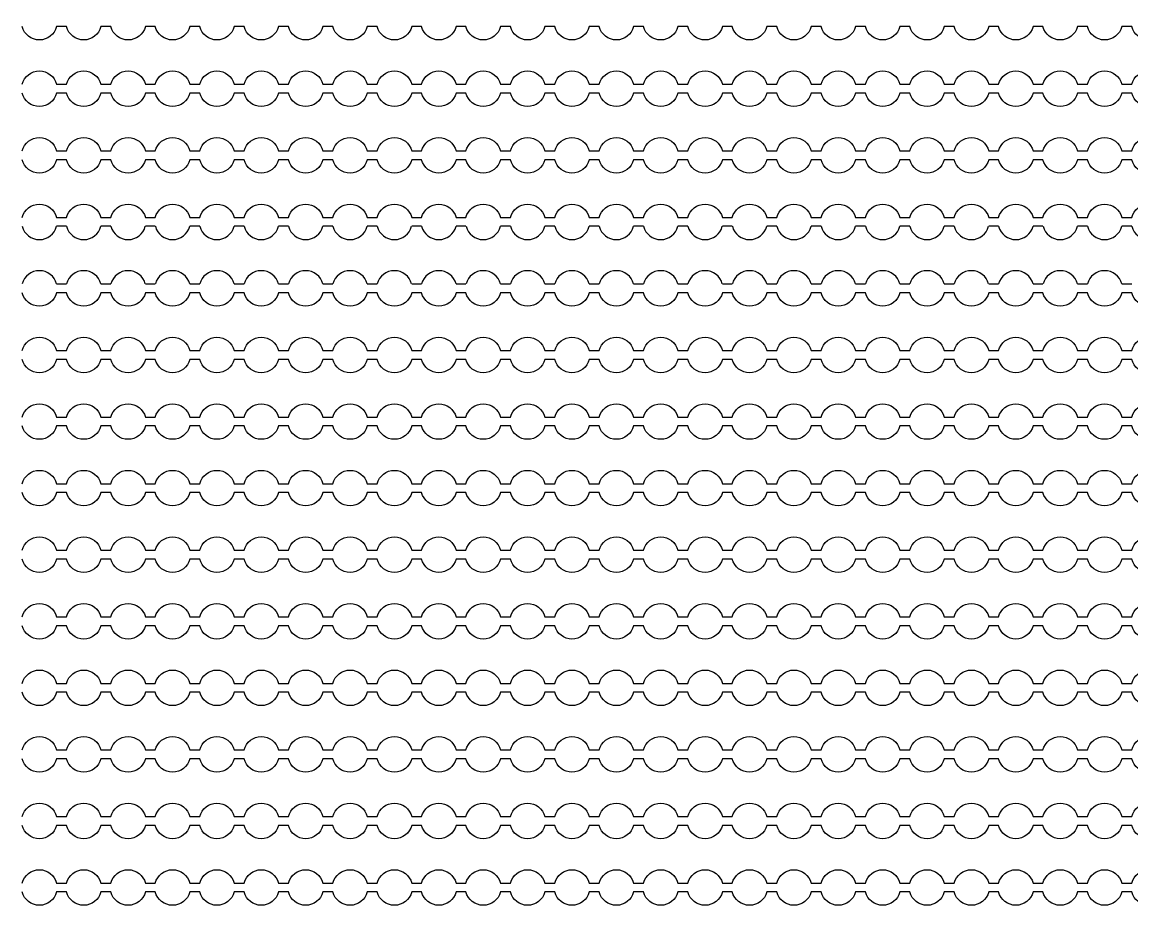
# Model space of a CAD drawing. Extents: x 4056 to 105656, y 4120 to 105720.
# Drawn here: x 56558 to 57808, y 49671 to 50684 of the extents above; entities that cross this region are included whole.
import ezdxf

# ---------------------------------------------------------------- set-up
doc = ezdxf.new("R2010")
doc.units = 13
doc.header["$MEASUREMENT"] = 0
doc.layers.add('Main Layer', color=7, linetype='Continuous', lineweight=0)

msp = doc.modelspace()

# ---------------------------------------------------------------- linework, layer by layer
for p, q in [((56607.7, 50453.9), (56596.5, 50453.9)), ((56657.7, 50453.9), (56646.5, 50453.9)), ((56707.7, 50453.9), (56696.5, 50453.9)), ((56757.7, 50453.9), (56746.5, 50453.9)), ((56807.7, 50453.9), (56796.5, 50453.9)), ((56857.7, 50453.9), (56846.5, 50453.9)), ((56907.7, 50453.9), (56896.5, 50453.9)), ((56957.7, 50453.9), (56946.5, 50453.9)), ((57007.7, 50453.9), (56996.5, 50453.9)), ((57057.7, 50453.9), (57046.5, 50453.9)), ((57107.7, 50453.9), (57096.5, 50453.9)), ((57157.7, 50453.9), (57146.5, 50453.9)), ((57207.7, 50453.9), (57196.5, 50453.9)), ((57257.7, 50453.9), (57246.5, 50453.9)), ((57307.7, 50453.9), (57296.5, 50453.9)), ((57357.7, 50453.9), (57346.5, 50453.9)), ((57407.7, 50453.9), (57396.5, 50453.9)), ((57457.7, 50453.9), (57446.5, 50453.9)), ((57507.7, 50453.9), (57496.5, 50453.9)), ((57557.7, 50453.9), (57546.5, 50453.9)), ((57607.7, 50453.9), (57596.5, 50453.9)), ((57657.7, 50453.9), (57646.5, 50453.9)), ((57707.7, 50453.9), (57696.5, 50453.9)), ((57757.7, 50453.9), (57746.5, 50453.9)), ((57807.7, 50453.9), (57796.5, 50453.9)), ((56596.5, 50388.9), (56607.7, 50388.9)), ((56646.5, 50388.9), (56657.7, 50388.9)), ((56696.5, 50388.9), (56707.7, 50388.9)), ((56746.5, 50388.9), (56757.7, 50388.9)), ((56796.5, 50388.9), (56807.7, 50388.9)), ((56846.5, 50388.9), (56857.7, 50388.9)), ((56896.5, 50388.9), (56907.7, 50388.9)), ((56946.5, 50388.9), (56957.7, 50388.9)), ((56996.5, 50388.9), (57007.7, 50388.9)), ((57046.5, 50388.9), (57057.7, 50388.9)), ((57096.5, 50388.9), (57107.7, 50388.9)), ((57146.5, 50388.9), (57157.7, 50388.9)), ((57196.5, 50388.9), (57207.7, 50388.9)), ((57246.5, 50388.9), (57257.7, 50388.9)), ((57296.5, 50388.9), (57307.7, 50388.9)), ((57346.5, 50388.9), (57357.7, 50388.9)), ((57396.5, 50388.9), (57407.7, 50388.9)), ((57446.5, 50388.9), (57457.7, 50388.9)), ((57496.5, 50388.9), (57507.7, 50388.9)), ((57546.5, 50388.9), (57557.7, 50388.9)), ((57596.5, 50388.9), (57607.7, 50388.9)), ((57646.5, 50388.9), (57657.7, 50388.9)), ((57696.5, 50388.9), (57707.7, 50388.9)), ((57746.5, 50388.9), (57757.7, 50388.9)), ((57796.5, 50388.9), (57807.7, 50388.9))]:
    msp.add_line(p, q)
for points in [[(57846.5, 50678.9, -0.774597), (57807.7, 50678.9), (57796.5, 50678.9, -0.774597), (57757.7, 50678.9), (57746.5, 50678.9, -0.774597), (57707.7, 50678.9), (57696.5, 50678.9, -0.774597), (57657.7, 50678.9), (57646.5, 50678.9, -0.774597), (57607.7, 50678.9), (57596.5, 50678.9, -0.774597), (57557.7, 50678.9), (57546.5, 50678.9, -0.774597), (57507.7, 50678.9), (57496.5, 50678.9, -0.774597), (57457.7, 50678.9), (57446.5, 50678.9, -0.774597), (57407.7, 50678.9), (57396.5, 50678.9, -0.774597), (57357.7, 50678.9), (57346.5, 50678.9, -0.774597), (57307.7, 50678.9), (57296.5, 50678.9, -0.774597), (57257.7, 50678.9), (57246.5, 50678.9, -0.774597), (57207.7, 50678.9), (57196.5, 50678.9, -0.774597), (57157.7, 50678.9), (57146.5, 50678.9, -0.774597), (57107.7, 50678.9), (57096.5, 50678.9, -0.774597), (57057.7, 50678.9), (57046.5, 50678.9, -0.774597), (57007.7, 50678.9), (56996.5, 50678.9, -0.774597), (56957.7, 50678.9), (56946.5, 50678.9, -0.774597), (56907.7, 50678.9), (56896.5, 50678.9, -0.774597), (56857.7, 50678.9), (56846.5, 50678.9, -0.774597), (56807.7, 50678.9), (56796.5, 50678.9, -0.774597), (56757.7, 50678.9), (56746.5, 50678.9, -0.774597), (56707.7, 50678.9), (56696.5, 50678.9, -0.774597), (56657.7, 50678.9), (56646.5, 50678.9, -0.774597), (56607.7, 50678.9), (56596.5, 50678.9, -0.774597), (56557.7, 50678.9)], [(56557.7, 50613.9, -0.774597), (56596.5, 50613.9), (56607.7, 50613.9, -0.774597), (56646.5, 50613.9), (56657.7, 50613.9, -0.774597), (56696.5, 50613.9), (56707.7, 50613.9, -0.774597), (56746.5, 50613.9), (56757.7, 50613.9, -0.774597), (56796.5, 50613.9), (56807.7, 50613.9, -0.774597), (56846.5, 50613.9), (56857.7, 50613.9, -0.774597), (56896.5, 50613.9), (56907.7, 50613.9, -0.774597), (56946.5, 50613.9), (56957.7, 50613.9, -0.774597), (56996.5, 50613.9), (57007.7, 50613.9, -0.774597), (57046.5, 50613.9), (57057.7, 50613.9, -0.774597), (57096.5, 50613.9), (57107.7, 50613.9, -0.774597), (57146.5, 50613.9), (57157.7, 50613.9, -0.774597), (57196.5, 50613.9), (57207.7, 50613.9, -0.774597), (57246.5, 50613.9), (57257.7, 50613.9, -0.774597), (57296.5, 50613.9), (57307.7, 50613.9, -0.774597), (57346.5, 50613.9), (57357.7, 50613.9, -0.774597), (57396.5, 50613.9), (57407.7, 50613.9, -0.774597), (57446.5, 50613.9), (57457.7, 50613.9, -0.774597), (57496.5, 50613.9), (57507.7, 50613.9, -0.774597), (57546.5, 50613.9), (57557.7, 50613.9, -0.774597), (57596.5, 50613.9), (57607.7, 50613.9, -0.774597), (57646.5, 50613.9), (57657.7, 50613.9, -0.774597), (57696.5, 50613.9), (57707.7, 50613.9, -0.774597), (57746.5, 50613.9), (57757.7, 50613.9, -0.774597), (57796.5, 50613.9), (57807.7, 50613.9, -0.774597), (57846.5, 50613.9)], [(57846.5, 50603.9, -0.774597), (57807.7, 50603.9), (57796.5, 50603.9, -0.774597), (57757.7, 50603.9), (57746.5, 50603.9, -0.774597), (57707.7, 50603.9), (57696.5, 50603.9, -0.774597), (57657.7, 50603.9), (57646.5, 50603.9, -0.774597), (57607.7, 50603.9), (57596.5, 50603.9, -0.774597), (57557.7, 50603.9), (57546.5, 50603.9, -0.774597), (57507.7, 50603.9), (57496.5, 50603.9, -0.774597), (57457.7, 50603.9), (57446.5, 50603.9, -0.774597), (57407.7, 50603.9), (57396.5, 50603.9, -0.774597), (57357.7, 50603.9), (57346.5, 50603.9, -0.774597), (57307.7, 50603.9), (57296.5, 50603.9, -0.774597), (57257.7, 50603.9), (57246.5, 50603.9, -0.774597), (57207.7, 50603.9), (57196.5, 50603.9, -0.774597), (57157.7, 50603.9), (57146.5, 50603.9, -0.774597), (57107.7, 50603.9), (57096.5, 50603.9, -0.774597), (57057.7, 50603.9), (57046.5, 50603.9, -0.774597), (57007.7, 50603.9), (56996.5, 50603.9, -0.774597), (56957.7, 50603.9), (56946.5, 50603.9, -0.774597), (56907.7, 50603.9), (56896.5, 50603.9, -0.774597), (56857.7, 50603.9), (56846.5, 50603.9, -0.774597), (56807.7, 50603.9), (56796.5, 50603.9, -0.774597), (56757.7, 50603.9), (56746.5, 50603.9, -0.774597), (56707.7, 50603.9), (56696.5, 50603.9, -0.774597), (56657.7, 50603.9), (56646.5, 50603.9, -0.774597), (56607.7, 50603.9), (56596.5, 50603.9, -0.774597), (56557.7, 50603.9)], [(56557.7, 50538.9, -0.774597), (56596.5, 50538.9), (56607.7, 50538.9, -0.774597), (56646.5, 50538.9), (56657.7, 50538.9, -0.774597), (56696.5, 50538.9), (56707.7, 50538.9, -0.774597), (56746.5, 50538.9), (56757.7, 50538.9, -0.774597), (56796.5, 50538.9), (56807.7, 50538.9, -0.774597), (56846.5, 50538.9), (56857.7, 50538.9, -0.774597), (56896.5, 50538.9), (56907.7, 50538.9, -0.774597), (56946.5, 50538.9), (56957.7, 50538.9, -0.774597), (56996.5, 50538.9), (57007.7, 50538.9, -0.774597), (57046.5, 50538.9), (57057.7, 50538.9, -0.774597), (57096.5, 50538.9), (57107.7, 50538.9, -0.774597), (57146.5, 50538.9), (57157.7, 50538.9, -0.774597), (57196.5, 50538.9), (57207.7, 50538.9, -0.774597), (57246.5, 50538.9), (57257.7, 50538.9, -0.774597), (57296.5, 50538.9), (57307.7, 50538.9, -0.774597), (57346.5, 50538.9), (57357.7, 50538.9, -0.774597), (57396.5, 50538.9), (57407.7, 50538.9, -0.774597), (57446.5, 50538.9), (57457.7, 50538.9, -0.774597), (57496.5, 50538.9), (57507.7, 50538.9, -0.774597), (57546.5, 50538.9), (57557.7, 50538.9, -0.774597), (57596.5, 50538.9), (57607.7, 50538.9, -0.774597), (57646.5, 50538.9), (57657.7, 50538.9, -0.774597), (57696.5, 50538.9), (57707.7, 50538.9, -0.774597), (57746.5, 50538.9), (57757.7, 50538.9, -0.774597), (57796.5, 50538.9), (57807.7, 50538.9, -0.774597), (57846.5, 50538.9)], [(57846.5, 50528.9, -0.774597), (57807.7, 50528.9), (57796.5, 50528.9, -0.774597), (57757.7, 50528.9), (57746.5, 50528.9, -0.774597), (57707.7, 50528.9), (57696.5, 50528.9, -0.774597), (57657.7, 50528.9), (57646.5, 50528.9, -0.774597), (57607.7, 50528.9), (57596.5, 50528.9, -0.774597), (57557.7, 50528.9), (57546.5, 50528.9, -0.774597), (57507.7, 50528.9), (57496.5, 50528.9, -0.774597), (57457.7, 50528.9), (57446.5, 50528.9, -0.774597), (57407.7, 50528.9), (57396.5, 50528.9, -0.774597), (57357.7, 50528.9), (57346.5, 50528.9, -0.774597), (57307.7, 50528.9), (57296.5, 50528.9, -0.774597), (57257.7, 50528.9), (57246.5, 50528.9, -0.774597), (57207.7, 50528.9), (57196.5, 50528.9, -0.774597), (57157.7, 50528.9), (57146.5, 50528.9, -0.774597), (57107.7, 50528.9), (57096.5, 50528.9, -0.774597), (57057.7, 50528.9), (57046.5, 50528.9, -0.774597), (57007.7, 50528.9), (56996.5, 50528.9, -0.774597), (56957.7, 50528.9), (56946.5, 50528.9, -0.774597), (56907.7, 50528.9), (56896.5, 50528.9, -0.774597), (56857.7, 50528.9), (56846.5, 50528.9, -0.774597), (56807.7, 50528.9), (56796.5, 50528.9, -0.774597), (56757.7, 50528.9), (56746.5, 50528.9, -0.774597), (56707.7, 50528.9), (56696.5, 50528.9, -0.774597), (56657.7, 50528.9), (56646.5, 50528.9, -0.774597), (56607.7, 50528.9), (56596.5, 50528.9, -0.774597), (56557.7, 50528.9)], [(56557.7, 50463.9, -0.774597), (56596.5, 50463.9), (56607.7, 50463.9, -0.774597), (56646.5, 50463.9), (56657.7, 50463.9, -0.774597), (56696.5, 50463.9), (56707.7, 50463.9, -0.774597), (56746.5, 50463.9), (56757.7, 50463.9, -0.774597), (56796.5, 50463.9), (56807.7, 50463.9, -0.774597), (56846.5, 50463.9), (56857.7, 50463.9, -0.774597), (56896.5, 50463.9), (56907.7, 50463.9, -0.774597), (56946.5, 50463.9), (56957.7, 50463.9, -0.774597), (56996.5, 50463.9), (57007.7, 50463.9, -0.774597), (57046.5, 50463.9), (57057.7, 50463.9, -0.774597), (57096.5, 50463.9), (57107.7, 50463.9, -0.774597), (57146.5, 50463.9), (57157.7, 50463.9, -0.774597), (57196.5, 50463.9), (57207.7, 50463.9, -0.774597), (57246.5, 50463.9), (57257.7, 50463.9, -0.774597), (57296.5, 50463.9), (57307.7, 50463.9, -0.774597), (57346.5, 50463.9), (57357.7, 50463.9, -0.774597), (57396.5, 50463.9), (57407.7, 50463.9, -0.774597), (57446.5, 50463.9), (57457.7, 50463.9, -0.774597), (57496.5, 50463.9), (57507.7, 50463.9, -0.774597), (57546.5, 50463.9), (57557.7, 50463.9, -0.774597), (57596.5, 50463.9), (57607.7, 50463.9, -0.774597), (57646.5, 50463.9), (57657.7, 50463.9, -0.774597), (57696.5, 50463.9), (57707.7, 50463.9, -0.774597), (57746.5, 50463.9), (57757.7, 50463.9, -0.774597), (57796.5, 50463.9), (57807.7, 50463.9, -0.774597), (57846.5, 50463.9)], [(57846.5, 50378.9, -0.774597), (57807.7, 50378.9), (57796.5, 50378.9, -0.774597), (57757.7, 50378.9), (57746.5, 50378.9, -0.774597), (57707.7, 50378.9), (57696.5, 50378.9, -0.774597), (57657.7, 50378.9), (57646.5, 50378.9, -0.774597), (57607.7, 50378.9), (57596.5, 50378.9, -0.774597), (57557.7, 50378.9), (57546.5, 50378.9, -0.774597), (57507.7, 50378.9), (57496.5, 50378.9, -0.774597), (57457.7, 50378.9), (57446.5, 50378.9, -0.774597), (57407.7, 50378.9), (57396.5, 50378.9, -0.774597), (57357.7, 50378.9), (57346.5, 50378.9, -0.774597), (57307.7, 50378.9), (57296.5, 50378.9, -0.774597), (57257.7, 50378.9), (57246.5, 50378.9, -0.774597), (57207.7, 50378.9), (57196.5, 50378.9, -0.774597), (57157.7, 50378.9), (57146.5, 50378.9, -0.774597), (57107.7, 50378.9), (57096.5, 50378.9, -0.774597), (57057.7, 50378.9), (57046.5, 50378.9, -0.774597), (57007.7, 50378.9), (56996.5, 50378.9, -0.774597), (56957.7, 50378.9), (56946.5, 50378.9, -0.774597), (56907.7, 50378.9), (56896.5, 50378.9, -0.774597), (56857.7, 50378.9), (56846.5, 50378.9, -0.774597), (56807.7, 50378.9), (56796.5, 50378.9, -0.774597), (56757.7, 50378.9), (56746.5, 50378.9, -0.774597), (56707.7, 50378.9), (56696.5, 50378.9, -0.774597), (56657.7, 50378.9), (56646.5, 50378.9, -0.774597), (56607.7, 50378.9), (56596.5, 50378.9, -0.774597), (56557.7, 50378.9)], [(56557.7, 50313.9, -0.774597), (56596.5, 50313.9), (56607.7, 50313.9, -0.774597), (56646.5, 50313.9), (56657.7, 50313.9, -0.774597), (56696.5, 50313.9), (56707.7, 50313.9, -0.774597), (56746.5, 50313.9), (56757.7, 50313.9, -0.774597), (56796.5, 50313.9), (56807.7, 50313.9, -0.774597), (56846.5, 50313.9), (56857.7, 50313.9, -0.774597), (56896.5, 50313.9), (56907.7, 50313.9, -0.774597), (56946.5, 50313.9), (56957.7, 50313.9, -0.774597), (56996.5, 50313.9), (57007.7, 50313.9, -0.774597), (57046.5, 50313.9), (57057.7, 50313.9, -0.774597), (57096.5, 50313.9), (57107.7, 50313.9, -0.774597), (57146.5, 50313.9), (57157.7, 50313.9, -0.774597), (57196.5, 50313.9), (57207.7, 50313.9, -0.774597), (57246.5, 50313.9), (57257.7, 50313.9, -0.774597), (57296.5, 50313.9), (57307.7, 50313.9, -0.774597), (57346.5, 50313.9), (57357.7, 50313.9, -0.774597), (57396.5, 50313.9), (57407.7, 50313.9, -0.774597), (57446.5, 50313.9), (57457.7, 50313.9, -0.774597), (57496.5, 50313.9), (57507.7, 50313.9, -0.774597), (57546.5, 50313.9), (57557.7, 50313.9, -0.774597), (57596.5, 50313.9), (57607.7, 50313.9, -0.774597), (57646.5, 50313.9), (57657.7, 50313.9, -0.774597), (57696.5, 50313.9), (57707.7, 50313.9, -0.774597), (57746.5, 50313.9), (57757.7, 50313.9, -0.774597), (57796.5, 50313.9), (57807.7, 50313.9, -0.774597), (57846.5, 50313.9)], [(57846.5, 50303.9, -0.774597), (57807.7, 50303.9), (57796.5, 50303.9, -0.774597), (57757.7, 50303.9), (57746.5, 50303.9, -0.774597), (57707.7, 50303.9), (57696.5, 50303.9, -0.774597), (57657.7, 50303.9), (57646.5, 50303.9, -0.774597), (57607.7, 50303.9), (57596.5, 50303.9, -0.774597), (57557.7, 50303.9), (57546.5, 50303.9, -0.774597), (57507.7, 50303.9), (57496.5, 50303.9, -0.774597), (57457.7, 50303.9), (57446.5, 50303.9, -0.774597), (57407.7, 50303.9), (57396.5, 50303.9, -0.774597), (57357.7, 50303.9), (57346.5, 50303.9, -0.774597), (57307.7, 50303.9), (57296.5, 50303.9, -0.774597), (57257.7, 50303.9), (57246.5, 50303.9, -0.774597), (57207.7, 50303.9), (57196.5, 50303.9, -0.774597), (57157.7, 50303.9), (57146.5, 50303.9, -0.774597), (57107.7, 50303.9), (57096.5, 50303.9, -0.774597), (57057.7, 50303.9), (57046.5, 50303.9, -0.774597), (57007.7, 50303.9), (56996.5, 50303.9, -0.774597), (56957.7, 50303.9), (56946.5, 50303.9, -0.774597), (56907.7, 50303.9), (56896.5, 50303.9, -0.774597), (56857.7, 50303.9), (56846.5, 50303.9, -0.774597), (56807.7, 50303.9), (56796.5, 50303.9, -0.774597), (56757.7, 50303.9), (56746.5, 50303.9, -0.774597), (56707.7, 50303.9), (56696.5, 50303.9, -0.774597), (56657.7, 50303.9), (56646.5, 50303.9, -0.774597), (56607.7, 50303.9), (56596.5, 50303.9, -0.774597), (56557.7, 50303.9)], [(56557.7, 50238.9, -0.774597), (56596.5, 50238.9), (56607.7, 50238.9, -0.774597), (56646.5, 50238.9), (56657.7, 50238.9, -0.774597), (56696.5, 50238.9), (56707.7, 50238.9, -0.774597), (56746.5, 50238.9), (56757.7, 50238.9, -0.774597), (56796.5, 50238.9), (56807.7, 50238.9, -0.774597), (56846.5, 50238.9), (56857.7, 50238.9, -0.774597), (56896.5, 50238.9), (56907.7, 50238.9, -0.774597), (56946.5, 50238.9), (56957.7, 50238.9, -0.774597), (56996.5, 50238.9), (57007.7, 50238.9, -0.774597), (57046.5, 50238.9), (57057.7, 50238.9, -0.774597), (57096.5, 50238.9), (57107.7, 50238.9, -0.774597), (57146.5, 50238.9), (57157.7, 50238.9, -0.774597), (57196.5, 50238.9), (57207.7, 50238.9, -0.774597), (57246.5, 50238.9), (57257.7, 50238.9, -0.774597), (57296.5, 50238.9), (57307.7, 50238.9, -0.774597), (57346.5, 50238.9), (57357.7, 50238.9, -0.774597), (57396.5, 50238.9), (57407.7, 50238.9, -0.774597), (57446.5, 50238.9), (57457.7, 50238.9, -0.774597), (57496.5, 50238.9), (57507.7, 50238.9, -0.774597), (57546.5, 50238.9), (57557.7, 50238.9, -0.774597), (57596.5, 50238.9), (57607.7, 50238.9, -0.774597), (57646.5, 50238.9), (57657.7, 50238.9, -0.774597), (57696.5, 50238.9), (57707.7, 50238.9, -0.774597), (57746.5, 50238.9), (57757.7, 50238.9, -0.774597), (57796.5, 50238.9), (57807.7, 50238.9, -0.774597), (57846.5, 50238.9)], [(57846.5, 50228.9, -0.774597), (57807.7, 50228.9), (57796.5, 50228.9, -0.774597), (57757.7, 50228.9), (57746.5, 50228.9, -0.774597), (57707.7, 50228.9), (57696.5, 50228.9, -0.774597), (57657.7, 50228.9), (57646.5, 50228.9, -0.774597), (57607.7, 50228.9), (57596.5, 50228.9, -0.774597), (57557.7, 50228.9), (57546.5, 50228.9, -0.774597), (57507.7, 50228.9), (57496.5, 50228.9, -0.774597), (57457.7, 50228.9), (57446.5, 50228.9, -0.774597), (57407.7, 50228.9), (57396.5, 50228.9, -0.774597), (57357.7, 50228.9), (57346.5, 50228.9, -0.774597), (57307.7, 50228.9), (57296.5, 50228.9, -0.774597), (57257.7, 50228.9), (57246.5, 50228.9, -0.774597), (57207.7, 50228.9), (57196.5, 50228.9, -0.774597), (57157.7, 50228.9), (57146.5, 50228.9, -0.774597), (57107.7, 50228.9), (57096.5, 50228.9, -0.774597), (57057.7, 50228.9), (57046.5, 50228.9, -0.774597), (57007.7, 50228.9), (56996.5, 50228.9, -0.774597), (56957.7, 50228.9), (56946.5, 50228.9, -0.774597), (56907.7, 50228.9), (56896.5, 50228.9, -0.774597), (56857.7, 50228.9), (56846.5, 50228.9, -0.774597), (56807.7, 50228.9), (56796.5, 50228.9, -0.774597), (56757.7, 50228.9), (56746.5, 50228.9, -0.774597), (56707.7, 50228.9), (56696.5, 50228.9, -0.774597), (56657.7, 50228.9), (56646.5, 50228.9, -0.774597), (56607.7, 50228.9), (56596.5, 50228.9, -0.774597), (56557.7, 50228.9)], [(56557.7, 50163.9, -0.774597), (56596.5, 50163.9), (56607.7, 50163.9, -0.774597), (56646.5, 50163.9), (56657.7, 50163.9, -0.774597), (56696.5, 50163.9), (56707.7, 50163.9, -0.774597), (56746.5, 50163.9), (56757.7, 50163.9, -0.774597), (56796.5, 50163.9), (56807.7, 50163.9, -0.774597), (56846.5, 50163.9), (56857.7, 50163.9, -0.774597), (56896.5, 50163.9), (56907.7, 50163.9, -0.774597), (56946.5, 50163.9), (56957.7, 50163.9, -0.774597), (56996.5, 50163.9), (57007.7, 50163.9, -0.774597), (57046.5, 50163.9), (57057.7, 50163.9, -0.774597), (57096.5, 50163.9), (57107.7, 50163.9, -0.774597), (57146.5, 50163.9), (57157.7, 50163.9, -0.774597), (57196.5, 50163.9), (57207.7, 50163.9, -0.774597), (57246.5, 50163.9), (57257.7, 50163.9, -0.774597), (57296.5, 50163.9), (57307.7, 50163.9, -0.774597), (57346.5, 50163.9), (57357.7, 50163.9, -0.774597), (57396.5, 50163.9), (57407.7, 50163.9, -0.774597), (57446.5, 50163.9), (57457.7, 50163.9, -0.774597), (57496.5, 50163.9), (57507.7, 50163.9, -0.774597), (57546.5, 50163.9), (57557.7, 50163.9, -0.774597), (57596.5, 50163.9), (57607.7, 50163.9, -0.774597), (57646.5, 50163.9), (57657.7, 50163.9, -0.774597), (57696.5, 50163.9), (57707.7, 50163.9, -0.774597), (57746.5, 50163.9), (57757.7, 50163.9, -0.774597), (57796.5, 50163.9), (57807.7, 50163.9, -0.774597), (57846.5, 50163.9)], [(57846.5, 50153.9, -0.774597), (57807.7, 50153.9), (57796.5, 50153.9, -0.774597), (57757.7, 50153.9), (57746.5, 50153.9, -0.774597), (57707.7, 50153.9), (57696.5, 50153.9, -0.774597), (57657.7, 50153.9), (57646.5, 50153.9, -0.774597), (57607.7, 50153.9), (57596.5, 50153.9, -0.774597), (57557.7, 50153.9), (57546.5, 50153.9, -0.774597), (57507.7, 50153.9), (57496.5, 50153.9, -0.774597), (57457.7, 50153.9), (57446.5, 50153.9, -0.774597), (57407.7, 50153.9), (57396.5, 50153.9, -0.774597), (57357.7, 50153.9), (57346.5, 50153.9, -0.774597), (57307.7, 50153.9), (57296.5, 50153.9, -0.774597), (57257.7, 50153.9), (57246.5, 50153.9, -0.774597), (57207.7, 50153.9), (57196.5, 50153.9, -0.774597), (57157.7, 50153.9), (57146.5, 50153.9, -0.774597), (57107.7, 50153.9), (57096.5, 50153.9, -0.774597), (57057.7, 50153.9), (57046.5, 50153.9, -0.774597), (57007.7, 50153.9), (56996.5, 50153.9, -0.774597), (56957.7, 50153.9), (56946.5, 50153.9, -0.774597), (56907.7, 50153.9), (56896.5, 50153.9, -0.774597), (56857.7, 50153.9), (56846.5, 50153.9, -0.774597), (56807.7, 50153.9), (56796.5, 50153.9, -0.774597), (56757.7, 50153.9), (56746.5, 50153.9, -0.774597), (56707.7, 50153.9), (56696.5, 50153.9, -0.774597), (56657.7, 50153.9), (56646.5, 50153.9, -0.774597), (56607.7, 50153.9), (56596.5, 50153.9, -0.774597), (56557.7, 50153.9)], [(56557.7, 50088.9, -0.774597), (56596.5, 50088.9), (56607.7, 50088.9, -0.774597), (56646.5, 50088.9), (56657.7, 50088.9, -0.774597), (56696.5, 50088.9), (56707.7, 50088.9, -0.774597), (56746.5, 50088.9), (56757.7, 50088.9, -0.774597), (56796.5, 50088.9), (56807.7, 50088.9, -0.774597), (56846.5, 50088.9), (56857.7, 50088.9, -0.774597), (56896.5, 50088.9), (56907.7, 50088.9, -0.774597), (56946.5, 50088.9), (56957.7, 50088.9, -0.774597), (56996.5, 50088.9), (57007.7, 50088.9, -0.774597), (57046.5, 50088.9), (57057.7, 50088.9, -0.774597), (57096.5, 50088.9), (57107.7, 50088.9, -0.774597), (57146.5, 50088.9), (57157.7, 50088.9, -0.774597), (57196.5, 50088.9), (57207.7, 50088.9, -0.774597), (57246.5, 50088.9), (57257.7, 50088.9, -0.774597), (57296.5, 50088.9), (57307.7, 50088.9, -0.774597), (57346.5, 50088.9), (57357.7, 50088.9, -0.774597), (57396.5, 50088.9), (57407.7, 50088.9, -0.774597), (57446.5, 50088.9), (57457.7, 50088.9, -0.774597), (57496.5, 50088.9), (57507.7, 50088.9, -0.774597), (57546.5, 50088.9), (57557.7, 50088.9, -0.774597), (57596.5, 50088.9), (57607.7, 50088.9, -0.774597), (57646.5, 50088.9), (57657.7, 50088.9, -0.774597), (57696.5, 50088.9), (57707.7, 50088.9, -0.774597), (57746.5, 50088.9), (57757.7, 50088.9, -0.774597), (57796.5, 50088.9), (57807.7, 50088.9, -0.774597), (57846.5, 50088.9)], [(57846.5, 50078.9, -0.774597), (57807.7, 50078.9), (57796.5, 50078.9, -0.774597), (57757.7, 50078.9), (57746.5, 50078.9, -0.774597), (57707.7, 50078.9), (57696.5, 50078.9, -0.774597), (57657.7, 50078.9), (57646.5, 50078.9, -0.774597), (57607.7, 50078.9), (57596.5, 50078.9, -0.774597), (57557.7, 50078.9), (57546.5, 50078.9, -0.774597), (57507.7, 50078.9), (57496.5, 50078.9, -0.774597), (57457.7, 50078.9), (57446.5, 50078.9, -0.774597), (57407.7, 50078.9), (57396.5, 50078.9, -0.774597), (57357.7, 50078.9), (57346.5, 50078.9, -0.774597), (57307.7, 50078.9), (57296.5, 50078.9, -0.774597), (57257.7, 50078.9), (57246.5, 50078.9, -0.774597), (57207.7, 50078.9), (57196.5, 50078.9, -0.774597), (57157.7, 50078.9), (57146.5, 50078.9, -0.774597), (57107.7, 50078.9), (57096.5, 50078.9, -0.774597), (57057.7, 50078.9), (57046.5, 50078.9, -0.774597), (57007.7, 50078.9), (56996.5, 50078.9, -0.774597), (56957.7, 50078.9), (56946.5, 50078.9, -0.774597), (56907.7, 50078.9), (56896.5, 50078.9, -0.774597), (56857.7, 50078.9), (56846.5, 50078.9, -0.774597), (56807.7, 50078.9), (56796.5, 50078.9, -0.774597), (56757.7, 50078.9), (56746.5, 50078.9, -0.774597), (56707.7, 50078.9), (56696.5, 50078.9, -0.774597), (56657.7, 50078.9), (56646.5, 50078.9, -0.774597), (56607.7, 50078.9), (56596.5, 50078.9, -0.774597), (56557.7, 50078.9)], [(56557.7, 50013.9, -0.774597), (56596.5, 50013.9), (56607.7, 50013.9, -0.774597), (56646.5, 50013.9), (56657.7, 50013.9, -0.774597), (56696.5, 50013.9), (56707.7, 50013.9, -0.774597), (56746.5, 50013.9), (56757.7, 50013.9, -0.774597), (56796.5, 50013.9), (56807.7, 50013.9, -0.774597), (56846.5, 50013.9), (56857.7, 50013.9, -0.774597), (56896.5, 50013.9), (56907.7, 50013.9, -0.774597), (56946.5, 50013.9), (56957.7, 50013.9, -0.774597), (56996.5, 50013.9), (57007.7, 50013.9, -0.774597), (57046.5, 50013.9), (57057.7, 50013.9, -0.774597), (57096.5, 50013.9), (57107.7, 50013.9, -0.774597), (57146.5, 50013.9), (57157.7, 50013.9, -0.774597), (57196.5, 50013.9), (57207.7, 50013.9, -0.774597), (57246.5, 50013.9), (57257.7, 50013.9, -0.774597), (57296.5, 50013.9), (57307.7, 50013.9, -0.774597), (57346.5, 50013.9), (57357.7, 50013.9, -0.774597), (57396.5, 50013.9), (57407.7, 50013.9, -0.774597), (57446.5, 50013.9), (57457.7, 50013.9, -0.774597), (57496.5, 50013.9), (57507.7, 50013.9, -0.774597), (57546.5, 50013.9), (57557.7, 50013.9, -0.774597), (57596.5, 50013.9), (57607.7, 50013.9, -0.774597), (57646.5, 50013.9), (57657.7, 50013.9, -0.774597), (57696.5, 50013.9), (57707.7, 50013.9, -0.774597), (57746.5, 50013.9), (57757.7, 50013.9, -0.774597), (57796.5, 50013.9), (57807.7, 50013.9, -0.774597), (57846.5, 50013.9)], [(57846.5, 50003.9, -0.774597), (57807.7, 50003.9), (57796.5, 50003.9, -0.774597), (57757.7, 50003.9), (57746.5, 50003.9, -0.774597), (57707.7, 50003.9), (57696.5, 50003.9, -0.774597), (57657.7, 50003.9), (57646.5, 50003.9, -0.774597), (57607.7, 50003.9), (57596.5, 50003.9, -0.774597), (57557.7, 50003.9), (57546.5, 50003.9, -0.774597), (57507.7, 50003.9), (57496.5, 50003.9, -0.774597), (57457.7, 50003.9), (57446.5, 50003.9, -0.774597), (57407.7, 50003.9), (57396.5, 50003.9, -0.774597), (57357.7, 50003.9), (57346.5, 50003.9, -0.774597), (57307.7, 50003.9), (57296.5, 50003.9, -0.774597), (57257.7, 50003.9), (57246.5, 50003.9, -0.774597), (57207.7, 50003.9), (57196.5, 50003.9, -0.774597), (57157.7, 50003.9), (57146.5, 50003.9, -0.774597), (57107.7, 50003.9), (57096.5, 50003.9, -0.774597), (57057.7, 50003.9), (57046.5, 50003.9, -0.774597), (57007.7, 50003.9), (56996.5, 50003.9, -0.774597), (56957.7, 50003.9), (56946.5, 50003.9, -0.774597), (56907.7, 50003.9), (56896.5, 50003.9, -0.774597), (56857.7, 50003.9), (56846.5, 50003.9, -0.774597), (56807.7, 50003.9), (56796.5, 50003.9, -0.774597), (56757.7, 50003.9), (56746.5, 50003.9, -0.774597), (56707.7, 50003.9), (56696.5, 50003.9, -0.774597), (56657.7, 50003.9), (56646.5, 50003.9, -0.774597), (56607.7, 50003.9), (56596.5, 50003.9, -0.774597), (56557.7, 50003.9)], [(56557.7, 49938.9, -0.774597), (56596.5, 49938.9), (56607.7, 49938.9, -0.774597), (56646.5, 49938.9), (56657.7, 49938.9, -0.774597), (56696.5, 49938.9), (56707.7, 49938.9, -0.774597), (56746.5, 49938.9), (56757.7, 49938.9, -0.774597), (56796.5, 49938.9), (56807.7, 49938.9, -0.774597), (56846.5, 49938.9), (56857.7, 49938.9, -0.774597), (56896.5, 49938.9), (56907.7, 49938.9, -0.774597), (56946.5, 49938.9), (56957.7, 49938.9, -0.774597), (56996.5, 49938.9), (57007.7, 49938.9, -0.774597), (57046.5, 49938.9), (57057.7, 49938.9, -0.774597), (57096.5, 49938.9), (57107.7, 49938.9, -0.774597), (57146.5, 49938.9), (57157.7, 49938.9, -0.774597), (57196.5, 49938.9), (57207.7, 49938.9, -0.774597), (57246.5, 49938.9), (57257.7, 49938.9, -0.774597), (57296.5, 49938.9), (57307.7, 49938.9, -0.774597), (57346.5, 49938.9), (57357.7, 49938.9, -0.774597), (57396.5, 49938.9), (57407.7, 49938.9, -0.774597), (57446.5, 49938.9), (57457.7, 49938.9, -0.774597), (57496.5, 49938.9), (57507.7, 49938.9, -0.774597), (57546.5, 49938.9), (57557.7, 49938.9, -0.774597), (57596.5, 49938.9), (57607.7, 49938.9, -0.774597), (57646.5, 49938.9), (57657.7, 49938.9, -0.774597), (57696.5, 49938.9), (57707.7, 49938.9, -0.774597), (57746.5, 49938.9), (57757.7, 49938.9, -0.774597), (57796.5, 49938.9), (57807.7, 49938.9, -0.774597), (57846.5, 49938.9)], [(57846.5, 49928.9, -0.774597), (57807.7, 49928.9), (57796.5, 49928.9, -0.774597), (57757.7, 49928.9), (57746.5, 49928.9, -0.774597), (57707.7, 49928.9), (57696.5, 49928.9, -0.774597), (57657.7, 49928.9), (57646.5, 49928.9, -0.774597), (57607.7, 49928.9), (57596.5, 49928.9, -0.774597), (57557.7, 49928.9), (57546.5, 49928.9, -0.774597), (57507.7, 49928.9), (57496.5, 49928.9, -0.774597), (57457.7, 49928.9), (57446.5, 49928.9, -0.774597), (57407.7, 49928.9), (57396.5, 49928.9, -0.774597), (57357.7, 49928.9), (57346.5, 49928.9, -0.774597), (57307.7, 49928.9), (57296.5, 49928.9, -0.774597), (57257.7, 49928.9), (57246.5, 49928.9, -0.774597), (57207.7, 49928.9), (57196.5, 49928.9, -0.774597), (57157.7, 49928.9), (57146.5, 49928.9, -0.774597), (57107.7, 49928.9), (57096.5, 49928.9, -0.774597), (57057.7, 49928.9), (57046.5, 49928.9, -0.774597), (57007.7, 49928.9), (56996.5, 49928.9, -0.774597), (56957.7, 49928.9), (56946.5, 49928.9, -0.774597), (56907.7, 49928.9), (56896.5, 49928.9, -0.774597), (56857.7, 49928.9), (56846.5, 49928.9, -0.774597), (56807.7, 49928.9), (56796.5, 49928.9, -0.774597), (56757.7, 49928.9), (56746.5, 49928.9, -0.774597), (56707.7, 49928.9), (56696.5, 49928.9, -0.774597), (56657.7, 49928.9), (56646.5, 49928.9, -0.774597), (56607.7, 49928.9), (56596.5, 49928.9, -0.774597), (56557.7, 49928.9)], [(56557.7, 49863.9, -0.774597), (56596.5, 49863.9), (56607.7, 49863.9, -0.774597), (56646.5, 49863.9), (56657.7, 49863.9, -0.774597), (56696.5, 49863.9), (56707.7, 49863.9, -0.774597), (56746.5, 49863.9), (56757.7, 49863.9, -0.774597), (56796.5, 49863.9), (56807.7, 49863.9, -0.774597), (56846.5, 49863.9), (56857.7, 49863.9, -0.774597), (56896.5, 49863.9), (56907.7, 49863.9, -0.774597), (56946.5, 49863.9), (56957.7, 49863.9, -0.774597), (56996.5, 49863.9), (57007.7, 49863.9, -0.774597), (57046.5, 49863.9), (57057.7, 49863.9, -0.774597), (57096.5, 49863.9), (57107.7, 49863.9, -0.774597), (57146.5, 49863.9), (57157.7, 49863.9, -0.774597), (57196.5, 49863.9), (57207.7, 49863.9, -0.774597), (57246.5, 49863.9), (57257.7, 49863.9, -0.774597), (57296.5, 49863.9), (57307.7, 49863.9, -0.774597), (57346.5, 49863.9), (57357.7, 49863.9, -0.774597), (57396.5, 49863.9), (57407.7, 49863.9, -0.774597), (57446.5, 49863.9), (57457.7, 49863.9, -0.774597), (57496.5, 49863.9), (57507.7, 49863.9, -0.774597), (57546.5, 49863.9), (57557.7, 49863.9, -0.774597), (57596.5, 49863.9), (57607.7, 49863.9, -0.774597), (57646.5, 49863.9), (57657.7, 49863.9, -0.774597), (57696.5, 49863.9), (57707.7, 49863.9, -0.774597), (57746.5, 49863.9), (57757.7, 49863.9, -0.774597), (57796.5, 49863.9), (57807.7, 49863.9, -0.774597), (57846.5, 49863.9)], [(57846.5, 49853.9, -0.774597), (57807.7, 49853.9), (57796.5, 49853.9, -0.774597), (57757.7, 49853.9), (57746.5, 49853.9, -0.774597), (57707.7, 49853.9), (57696.5, 49853.9, -0.774597), (57657.7, 49853.9), (57646.5, 49853.9, -0.774597), (57607.7, 49853.9), (57596.5, 49853.9, -0.774597), (57557.7, 49853.9), (57546.5, 49853.9, -0.774597), (57507.7, 49853.9), (57496.5, 49853.9, -0.774597), (57457.7, 49853.9), (57446.5, 49853.9, -0.774597), (57407.7, 49853.9), (57396.5, 49853.9, -0.774597), (57357.7, 49853.9), (57346.5, 49853.9, -0.774597), (57307.7, 49853.9), (57296.5, 49853.9, -0.774597), (57257.7, 49853.9), (57246.5, 49853.9, -0.774597), (57207.7, 49853.9), (57196.5, 49853.9, -0.774597), (57157.7, 49853.9), (57146.5, 49853.9, -0.774597), (57107.7, 49853.9), (57096.5, 49853.9, -0.774597), (57057.7, 49853.9), (57046.5, 49853.9, -0.774597), (57007.7, 49853.9), (56996.5, 49853.9, -0.774597), (56957.7, 49853.9), (56946.5, 49853.9, -0.774597), (56907.7, 49853.9), (56896.5, 49853.9, -0.774597), (56857.7, 49853.9), (56846.5, 49853.9, -0.774597), (56807.7, 49853.9), (56796.5, 49853.9, -0.774597), (56757.7, 49853.9), (56746.5, 49853.9, -0.774597), (56707.7, 49853.9), (56696.5, 49853.9, -0.774597), (56657.7, 49853.9), (56646.5, 49853.9, -0.774597), (56607.7, 49853.9), (56596.5, 49853.9, -0.774597), (56557.7, 49853.9)], [(56557.7, 49788.9, -0.774597), (56596.5, 49788.9), (56607.7, 49788.9, -0.774597), (56646.5, 49788.9), (56657.7, 49788.9, -0.774597), (56696.5, 49788.9), (56707.7, 49788.9, -0.774597), (56746.5, 49788.9), (56757.7, 49788.9, -0.774597), (56796.5, 49788.9), (56807.7, 49788.9, -0.774597), (56846.5, 49788.9), (56857.7, 49788.9, -0.774597), (56896.5, 49788.9), (56907.7, 49788.9, -0.774597), (56946.5, 49788.9), (56957.7, 49788.9, -0.774597), (56996.5, 49788.9), (57007.7, 49788.9, -0.774597), (57046.5, 49788.9), (57057.7, 49788.9, -0.774597), (57096.5, 49788.9), (57107.7, 49788.9, -0.774597), (57146.5, 49788.9), (57157.7, 49788.9, -0.774597), (57196.5, 49788.9), (57207.7, 49788.9, -0.774597), (57246.5, 49788.9), (57257.7, 49788.9, -0.774597), (57296.5, 49788.9), (57307.7, 49788.9, -0.774597), (57346.5, 49788.9), (57357.7, 49788.9, -0.774597), (57396.5, 49788.9), (57407.7, 49788.9, -0.774597), (57446.5, 49788.9), (57457.7, 49788.9, -0.774597), (57496.5, 49788.9), (57507.7, 49788.9, -0.774597), (57546.5, 49788.9), (57557.7, 49788.9, -0.774597), (57596.5, 49788.9), (57607.7, 49788.9, -0.774597), (57646.5, 49788.9), (57657.7, 49788.9, -0.774597), (57696.5, 49788.9), (57707.7, 49788.9, -0.774597), (57746.5, 49788.9), (57757.7, 49788.9, -0.774597), (57796.5, 49788.9), (57807.7, 49788.9, -0.774597), (57846.5, 49788.9)], [(57846.5, 49778.9, -0.774597), (57807.7, 49778.9), (57796.5, 49778.9, -0.774597), (57757.7, 49778.9), (57746.5, 49778.9, -0.774597), (57707.7, 49778.9), (57696.5, 49778.9, -0.774597), (57657.7, 49778.9), (57646.5, 49778.9, -0.774597), (57607.7, 49778.9), (57596.5, 49778.9, -0.774597), (57557.7, 49778.9), (57546.5, 49778.9, -0.774597), (57507.7, 49778.9), (57496.5, 49778.9, -0.774597), (57457.7, 49778.9), (57446.5, 49778.9, -0.774597), (57407.7, 49778.9), (57396.5, 49778.9, -0.774597), (57357.7, 49778.9), (57346.5, 49778.9, -0.774597), (57307.7, 49778.9), (57296.5, 49778.9, -0.774597), (57257.7, 49778.9), (57246.5, 49778.9, -0.774597), (57207.7, 49778.9), (57196.5, 49778.9, -0.774597), (57157.7, 49778.9), (57146.5, 49778.9, -0.774597), (57107.7, 49778.9), (57096.5, 49778.9, -0.774597), (57057.7, 49778.9), (57046.5, 49778.9, -0.774597), (57007.7, 49778.9), (56996.5, 49778.9, -0.774597), (56957.7, 49778.9), (56946.5, 49778.9, -0.774597), (56907.7, 49778.9), (56896.5, 49778.9, -0.774597), (56857.7, 49778.9), (56846.5, 49778.9, -0.774597), (56807.7, 49778.9), (56796.5, 49778.9, -0.774597), (56757.7, 49778.9), (56746.5, 49778.9, -0.774597), (56707.7, 49778.9), (56696.5, 49778.9, -0.774597), (56657.7, 49778.9), (56646.5, 49778.9, -0.774597), (56607.7, 49778.9), (56596.5, 49778.9, -0.774597), (56557.7, 49778.9)], [(56557.7, 49713.9, -0.774597), (56596.5, 49713.9), (56607.7, 49713.9, -0.774597), (56646.5, 49713.9), (56657.7, 49713.9, -0.774597), (56696.5, 49713.9), (56707.7, 49713.9, -0.774597), (56746.5, 49713.9), (56757.7, 49713.9, -0.774597), (56796.5, 49713.9), (56807.7, 49713.9, -0.774597), (56846.5, 49713.9), (56857.7, 49713.9, -0.774597), (56896.5, 49713.9), (56907.7, 49713.9, -0.774597), (56946.5, 49713.9), (56957.7, 49713.9, -0.774597), (56996.5, 49713.9), (57007.7, 49713.9, -0.774597), (57046.5, 49713.9), (57057.7, 49713.9, -0.774597), (57096.5, 49713.9), (57107.7, 49713.9, -0.774597), (57146.5, 49713.9), (57157.7, 49713.9, -0.774597), (57196.5, 49713.9), (57207.7, 49713.9, -0.774597), (57246.5, 49713.9), (57257.7, 49713.9, -0.774597), (57296.5, 49713.9), (57307.7, 49713.9, -0.774597), (57346.5, 49713.9), (57357.7, 49713.9, -0.774597), (57396.5, 49713.9), (57407.7, 49713.9, -0.774597), (57446.5, 49713.9), (57457.7, 49713.9, -0.774597), (57496.5, 49713.9), (57507.7, 49713.9, -0.774597), (57546.5, 49713.9), (57557.7, 49713.9, -0.774597), (57596.5, 49713.9), (57607.7, 49713.9, -0.774597), (57646.5, 49713.9), (57657.7, 49713.9, -0.774597), (57696.5, 49713.9), (57707.7, 49713.9, -0.774597), (57746.5, 49713.9), (57757.7, 49713.9, -0.774597), (57796.5, 49713.9), (57807.7, 49713.9, -0.774597), (57846.5, 49713.9)], [(57846.5, 49703.9, -0.774597), (57807.7, 49703.9), (57796.5, 49703.9, -0.774597), (57757.7, 49703.9), (57746.5, 49703.9, -0.774597), (57707.7, 49703.9), (57696.5, 49703.9, -0.774597), (57657.7, 49703.9), (57646.5, 49703.9, -0.774597), (57607.7, 49703.9), (57596.5, 49703.9, -0.774597), (57557.7, 49703.9), (57546.5, 49703.9, -0.774597), (57507.7, 49703.9), (57496.5, 49703.9, -0.774597), (57457.7, 49703.9), (57446.5, 49703.9, -0.774597), (57407.7, 49703.9), (57396.5, 49703.9, -0.774597), (57357.7, 49703.9), (57346.5, 49703.9, -0.774597), (57307.7, 49703.9), (57296.5, 49703.9, -0.774597), (57257.7, 49703.9), (57246.5, 49703.9, -0.774597), (57207.7, 49703.9), (57196.5, 49703.9, -0.774597), (57157.7, 49703.9), (57146.5, 49703.9, -0.774597), (57107.7, 49703.9), (57096.5, 49703.9, -0.774597), (57057.7, 49703.9), (57046.5, 49703.9, -0.774597), (57007.7, 49703.9), (56996.5, 49703.9, -0.774597), (56957.7, 49703.9), (56946.5, 49703.9, -0.774597), (56907.7, 49703.9), (56896.5, 49703.9, -0.774597), (56857.7, 49703.9), (56846.5, 49703.9, -0.774597), (56807.7, 49703.9), (56796.5, 49703.9, -0.774597), (56757.7, 49703.9), (56746.5, 49703.9, -0.774597), (56707.7, 49703.9), (56696.5, 49703.9, -0.774597), (56657.7, 49703.9), (56646.5, 49703.9, -0.774597), (56607.7, 49703.9), (56596.5, 49703.9, -0.774597), (56557.7, 49703.9)]]:
    msp.add_lwpolyline(points, format="xyb")
for centre, start, end in [((56577.1, 50458.9), 194.4775, 345.5225), ((56627.1, 50458.9), 194.4775, 345.5225), ((56677.1, 50458.9), 194.4775, 345.5225), ((56727.1, 50458.9), 194.4775, 345.5225), ((56777.1, 50458.9), 194.4775, 345.5225), ((56827.1, 50458.9), 194.4775, 345.5225), ((56877.1, 50458.9), 194.4775, 345.5225), ((56927.1, 50458.9), 194.4775, 345.5225), ((56977.1, 50458.9), 194.4775, 345.5225), ((57027.1, 50458.9), 194.4775, 345.5225), ((57077.1, 50458.9), 194.4775, 345.5225), ((57127.1, 50458.9), 194.4775, 345.5225), ((57177.1, 50458.9), 194.4775, 345.5225), ((57227.1, 50458.9), 194.4775, 345.5225), ((57277.1, 50458.9), 194.4775, 345.5225), ((57327.1, 50458.9), 194.4775, 345.5225), ((57377.1, 50458.9), 194.4775, 345.5225), ((57427.1, 50458.9), 194.4775, 345.5225), ((57477.1, 50458.9), 194.4775, 345.5225), ((57527.1, 50458.9), 194.4775, 345.5225), ((57577.1, 50458.9), 194.4775, 345.5225), ((57627.1, 50458.9), 194.4775, 345.5225), ((57677.1, 50458.9), 194.4775, 345.5225), ((57727.1, 50458.9), 194.4775, 345.5225), ((57777.1, 50458.9), 194.4775, 345.5225), ((57827.1, 50458.9), 194.4775, 345.5225), ((56577.1, 50383.9), 14.4775, 165.5225), ((56627.1, 50383.9), 14.4775, 165.5225), ((56677.1, 50383.9), 14.4775, 165.5225), ((56727.1, 50383.9), 14.4775, 165.5225), ((56777.1, 50383.9), 14.4775, 165.5225), ((56827.1, 50383.9), 14.4775, 165.5225), ((56877.1, 50383.9), 14.4775, 165.5225), ((56927.1, 50383.9), 14.4775, 165.5225), ((56977.1, 50383.9), 14.4775, 165.5225), ((57027.1, 50383.9), 14.4775, 165.5225), ((57077.1, 50383.9), 14.4775, 165.5225), ((57127.1, 50383.9), 14.4775, 165.5225), ((57177.1, 50383.9), 14.4775, 165.5225), ((57227.1, 50383.9), 14.4775, 165.5225), ((57277.1, 50383.9), 14.4775, 165.5225), ((57327.1, 50383.9), 14.4775, 165.5225), ((57377.1, 50383.9), 14.4775, 165.5225), ((57427.1, 50383.9), 14.4775, 165.5225), ((57477.1, 50383.9), 14.4775, 165.5225), ((57527.1, 50383.9), 14.4775, 165.5225), ((57577.1, 50383.9), 14.4775, 165.5225), ((57627.1, 50383.9), 14.4775, 165.5225), ((57677.1, 50383.9), 14.4775, 165.5225), ((57727.1, 50383.9), 14.4775, 165.5225), ((57777.1, 50383.9), 14.4775, 165.5225)]:
    msp.add_arc(centre, 20, start, end)
at = {"layer": 'Main Layer'}
msp.add_circle((54856, 54920.5), 50800, dxfattribs=at)

doc.saveas('drawing.dxf')
